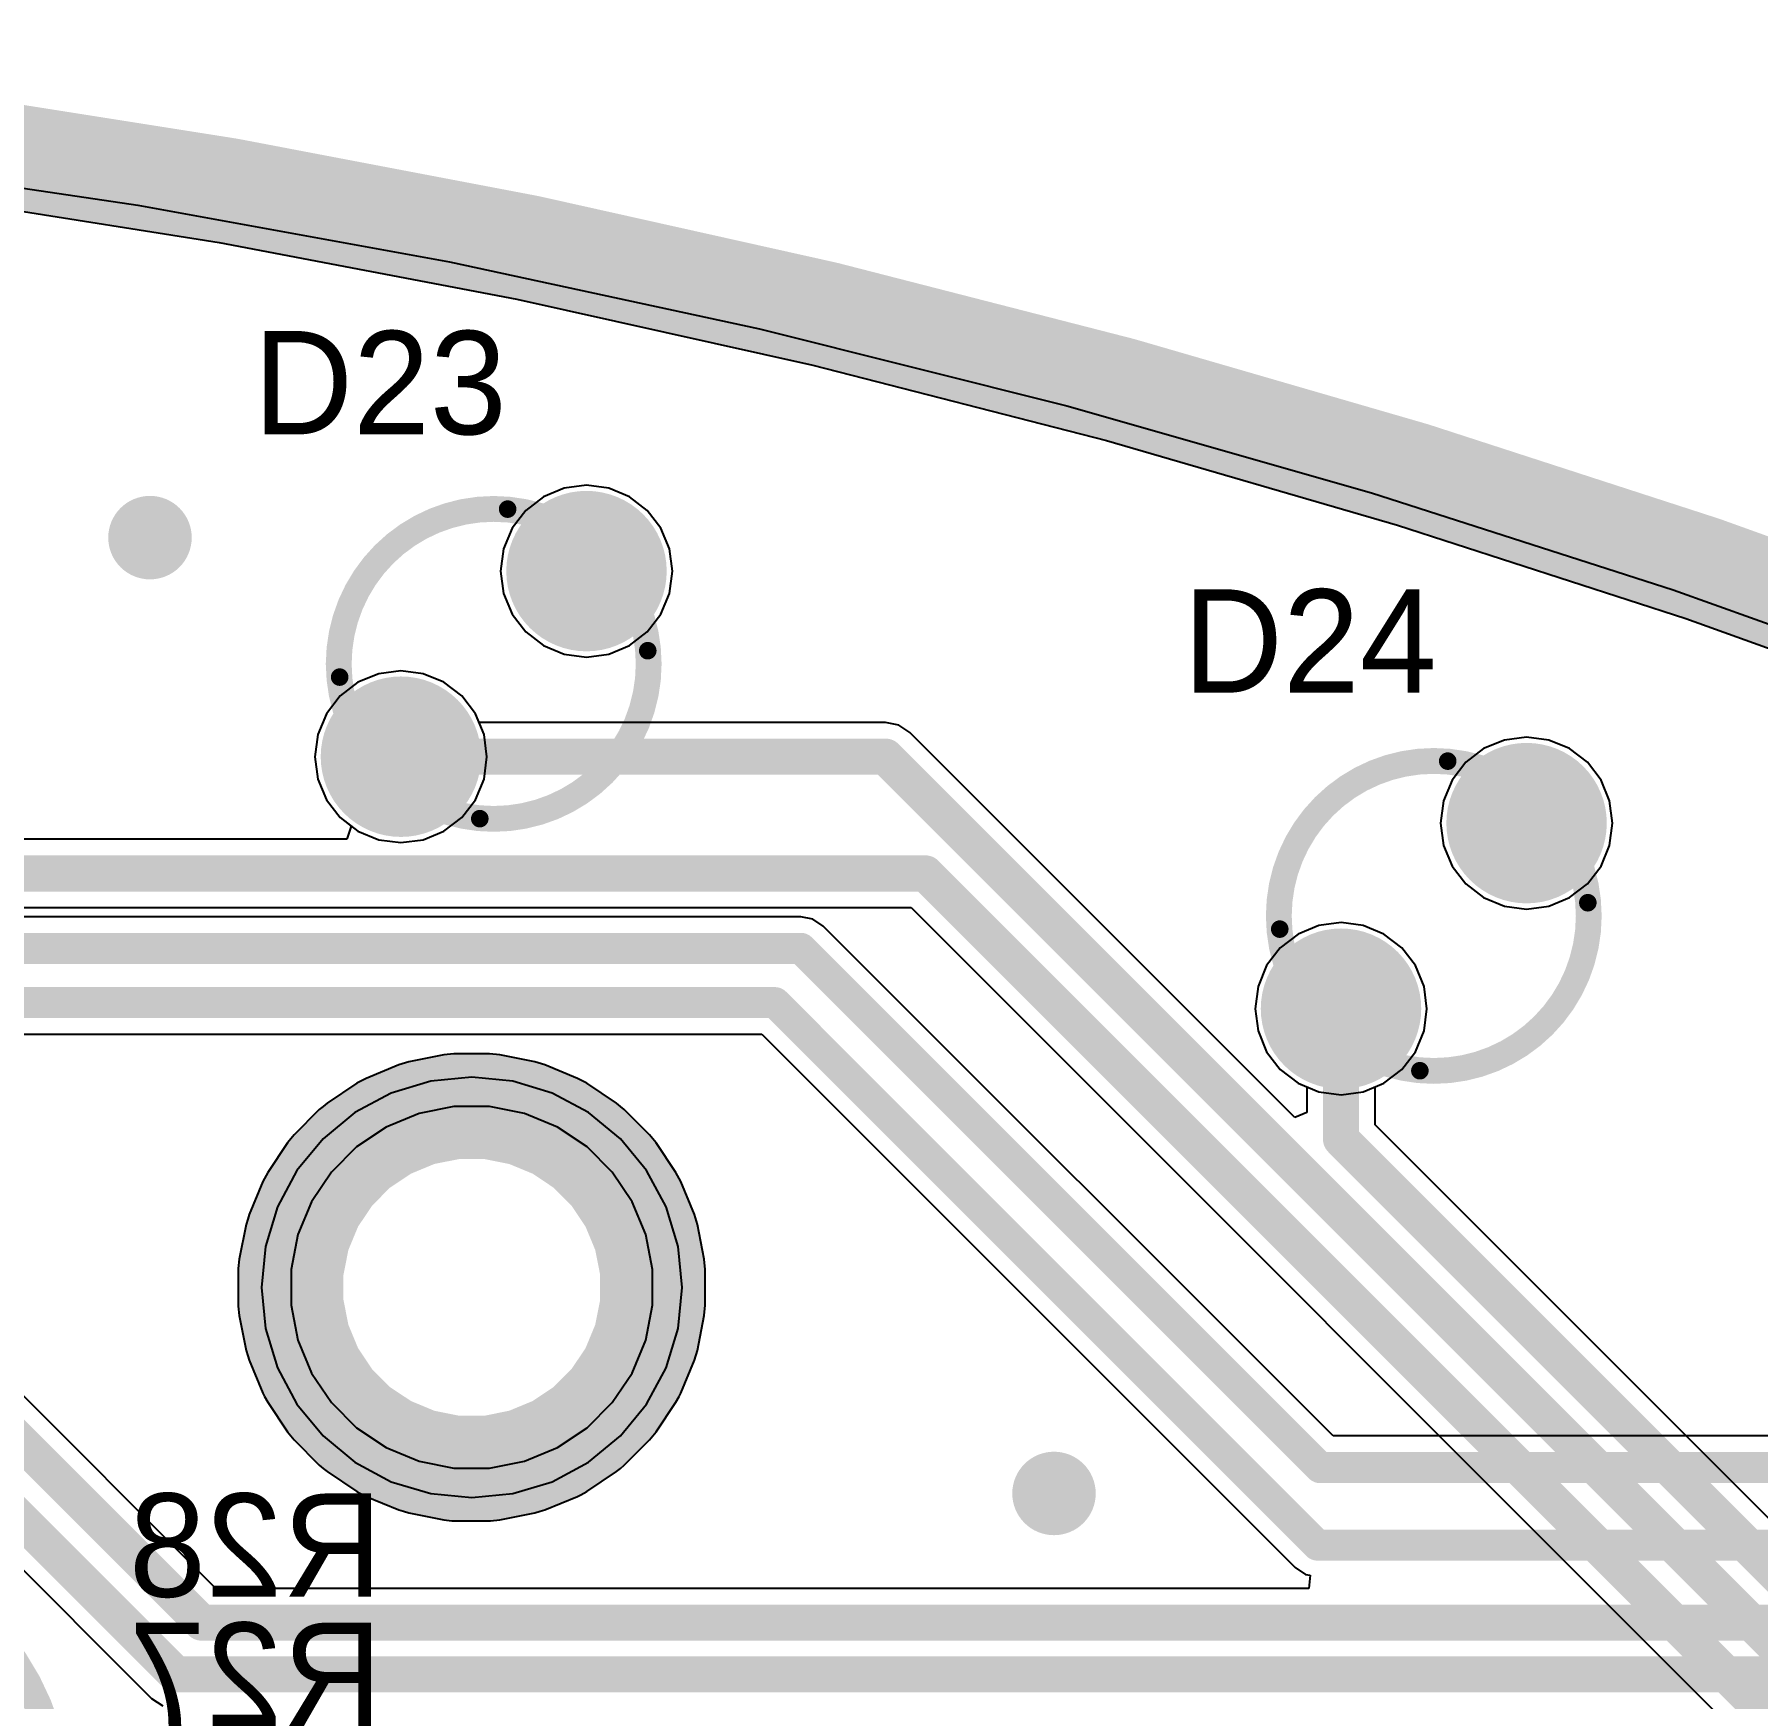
# Model space of a CAD drawing. Header units: millimetres. Extents: x 118 to 288, y 159 to 220.
# Drawn here: x 217.38 to 234.06, y 203.29 to 219.39 of the extents above; entities that cross this region are included whole.
import ezdxf

# ---------------------------------------------------------------- set-up
doc = ezdxf.new("R2010")
doc.units = ezdxf.units.MM
for name, color, linetype in [('BottomLayer', 5, 'Continuous'), ('BottomOverlay', 54, 'Continuous'), ('BottomSolder', 6, 'Continuous'), ('InternalPlane1', 76, 'Continuous'), ('InternalPlane2', 16, 'Continuous'), ('KeepOutLayer', 6, 'Continuous'), ('Mechanical1', 6, 'Continuous'), ('Mechanical13', 56, 'Continuous'), ('MultiLayer', 9, 'Continuous'), ('PadHoleLayer', 156, 'Continuous'), ('TopLayer', 1, 'Continuous'), ('TopOverlay', 2, 'Continuous'), ('TopSolder', 216, 'Continuous'), ('ViaHoleLayer', 16, 'Continuous')]:
    doc.layers.add(name, color=color, linetype=linetype)

# ---------------------------------------------------------------- blocks, each defined once
blk = doc.blocks.new('LED3MM_GREEN_57')
at = {"layer": 'BottomLayer', "const_width": 0.675}
for points in [[(-1.607, 0, 1), (-0.932, 0, 1)], [(0.932, 0, 1), (1.607, 0, 1)]]:
    blk.add_lwpolyline(points, format="xyb", close=True, dxfattribs=at)
at = {"layer": 'BottomSolder', "const_width": 0.777}
for points in [[(-1.658, 0, 1), (-0.882, 0, 1)], [(0.882, 0, 1), (1.658, 0, 1)]]:
    blk.add_lwpolyline(points, format="xyb", close=True, dxfattribs=at)
at = {"layer": 'InternalPlane1', "const_width": 0.754}
for points in [[(-1.647, 0, 1), (-0.893, 0, 1)], [(0.893, 0, 1), (1.647, 0, 1)]]:
    blk.add_lwpolyline(points, format="xyb", close=True, dxfattribs=at)
at = {"layer": 'InternalPlane2', "const_width": 0.754}
blk.add_lwpolyline([(0.893, 0, 1), (1.647, 0, 1)], format="xyb", close=True, dxfattribs=at)
at = {"layer": 'MultiLayer', "const_width": 0.675}
for points in [[(-1.607, 0, 1), (-0.932, 0, 1)], [(0.932, 0, 1), (1.607, 0, 1)]]:
    blk.add_lwpolyline(points, format="xyb", close=True, dxfattribs=at)
at = {"layer": 'PadHoleLayer', "const_width": 0.5}
for points in [[(-1.52, 0, 1), (-1.02, 0, 1)], [(1.02, 0, 1), (1.52, 0, 1)]]:
    blk.add_lwpolyline(points, format="xyb", close=True, dxfattribs=at)
at = {"layer": 'TopLayer', "const_width": 0.675}
for points in [[(-1.607, 0, 1), (-0.932, 0, 1)], [(0.932, 0, 1), (1.607, 0, 1)]]:
    blk.add_lwpolyline(points, format="xyb", close=True, dxfattribs=at)
at = {"layer": 'TopOverlay', "const_width": 0.17}
for points in [[(-1.144, 0.964, -0.466308), (1.154, 0.964)], [(1.144, -0.964, -0.466308), (-1.154, -0.964)]]:
    blk.add_lwpolyline(points, format="xyb", dxfattribs=at)
at = {"layer": 'TopOverlay', "const_width": 0.085}
for points in [[(-1.187, 0.964, 1), (-1.102, 0.964, 1)], [(1.112, 0.964, 1), (1.197, 0.964, 1)], [(-1.197, -0.964, 1), (-1.112, -0.964, 1)], [(1.102, -0.964, 1), (1.187, -0.964, 1)]]:
    blk.add_lwpolyline(points, format="xyb", close=True, dxfattribs=at)
at = {"layer": 'TopSolder', "const_width": 0.777}
for points in [[(-1.658, 0, 1), (-0.882, 0, 1)], [(0.882, 0, 1), (1.658, 0, 1)]]:
    blk.add_lwpolyline(points, format="xyb", close=True, dxfattribs=at)
blk = doc.blocks.new('LED3MM_GREEN_58')
at = {"layer": 'BottomLayer', "const_width": 0.675}
for points in [[(-1.607, 0, 1), (-0.932, 0, 1)], [(0.932, 0, 1), (1.607, 0, 1)]]:
    blk.add_lwpolyline(points, format="xyb", close=True, dxfattribs=at)
at = {"layer": 'BottomSolder', "const_width": 0.777}
for points in [[(-1.658, 0, 1), (-0.882, 0, 1)], [(0.882, 0, 1), (1.658, 0, 1)]]:
    blk.add_lwpolyline(points, format="xyb", close=True, dxfattribs=at)
at = {"layer": 'InternalPlane1', "const_width": 0.754}
for points in [[(-1.647, 0, 1), (-0.893, 0, 1)], [(0.893, 0, 1), (1.647, 0, 1)]]:
    blk.add_lwpolyline(points, format="xyb", close=True, dxfattribs=at)
at = {"layer": 'InternalPlane2', "const_width": 0.754}
blk.add_lwpolyline([(0.893, 0, 1), (1.647, 0, 1)], format="xyb", close=True, dxfattribs=at)
at = {"layer": 'MultiLayer', "const_width": 0.675}
for points in [[(-1.607, 0, 1), (-0.932, 0, 1)], [(0.932, 0, 1), (1.607, 0, 1)]]:
    blk.add_lwpolyline(points, format="xyb", close=True, dxfattribs=at)
at = {"layer": 'PadHoleLayer', "const_width": 0.5}
for points in [[(-1.52, 0, 1), (-1.02, 0, 1)], [(1.02, 0, 1), (1.52, 0, 1)]]:
    blk.add_lwpolyline(points, format="xyb", close=True, dxfattribs=at)
at = {"layer": 'TopLayer', "const_width": 0.675}
for points in [[(-1.607, 0, 1), (-0.932, 0, 1)], [(0.932, 0, 1), (1.607, 0, 1)]]:
    blk.add_lwpolyline(points, format="xyb", close=True, dxfattribs=at)
at = {"layer": 'TopOverlay', "const_width": 0.17}
for points in [[(-1.144, 0.964, -0.466308), (1.154, 0.964)], [(1.144, -0.964, -0.466308), (-1.154, -0.964)]]:
    blk.add_lwpolyline(points, format="xyb", dxfattribs=at)
at = {"layer": 'TopOverlay', "const_width": 0.085}
for points in [[(-1.187, 0.964, 1), (-1.102, 0.964, 1)], [(1.112, 0.964, 1), (1.197, 0.964, 1)], [(-1.197, -0.964, 1), (-1.112, -0.964, 1)], [(1.102, -0.964, 1), (1.187, -0.964, 1)]]:
    blk.add_lwpolyline(points, format="xyb", close=True, dxfattribs=at)
at = {"layer": 'TopSolder', "const_width": 0.777}
for points in [[(-1.658, 0, 1), (-0.882, 0, 1)], [(0.882, 0, 1), (1.658, 0, 1)]]:
    blk.add_lwpolyline(points, format="xyb", close=True, dxfattribs=at)
blk = doc.blocks.new('LED5MM_RED_106')
at = {"layer": 'BottomLayer', "const_width": 0.675}
for points in [[(-1.607, 0, 1), (-0.933, 0, 1)], [(0.933, 0, 1), (1.607, 0, 1)]]:
    blk.add_lwpolyline(points, format="xyb", close=True, dxfattribs=at)
at = {"layer": 'BottomSolder', "const_width": 0.777}
for points in [[(-1.658, 0, 1), (-0.882, 0, 1)], [(0.882, 0, 1), (1.658, 0, 1)]]:
    blk.add_lwpolyline(points, format="xyb", close=True, dxfattribs=at)
at = {"layer": 'InternalPlane1', "const_width": 0.754}
for points in [[(-1.647, 0, 1), (-0.893, 0, 1)], [(0.893, 0, 1), (1.647, 0, 1)]]:
    blk.add_lwpolyline(points, format="xyb", close=True, dxfattribs=at)
at = {"layer": 'InternalPlane2', "const_width": 0.754}
blk.add_lwpolyline([(0.893, 0, 1), (1.647, 0, 1)], format="xyb", close=True, dxfattribs=at)
at = {"layer": 'MultiLayer', "const_width": 0.675}
for points in [[(-1.607, 0, 1), (-0.933, 0, 1)], [(0.933, 0, 1), (1.607, 0, 1)]]:
    blk.add_lwpolyline(points, format="xyb", close=True, dxfattribs=at)
at = {"layer": 'PadHoleLayer', "const_width": 0.5}
for points in [[(-1.52, 0, 1), (-1.02, 0, 1)], [(1.02, 0, 1), (1.52, 0, 1)]]:
    blk.add_lwpolyline(points, format="xyb", close=True, dxfattribs=at)
at = {"layer": 'TopLayer', "const_width": 0.675}
for points in [[(-1.607, 0, 1), (-0.933, 0, 1)], [(0.933, 0, 1), (1.607, 0, 1)]]:
    blk.add_lwpolyline(points, format="xyb", close=True, dxfattribs=at)
at = {"layer": 'TopOverlay', "const_width": 0.17}
blk.add_lwpolyline([(2.127, -1.225, -3.732051), (2.127, 1.225)], format="xyb", dxfattribs=at)
blk.add_lwpolyline([(2.125, 1.225), (2.125, -1.225)], dxfattribs=at)
at = {"layer": 'TopOverlay', "const_width": 0.085}
for points in [[(2.083, 1.225, 1), (2.167, 1.225, 1)], [(2.084, 1.225, 1), (2.169, 1.225, 1)], [(2.083, -1.225, 1), (2.167, -1.225, 1)], [(2.084, -1.225, 1), (2.169, -1.225, 1)]]:
    blk.add_lwpolyline(points, format="xyb", close=True, dxfattribs=at)
at = {"layer": 'TopSolder', "const_width": 0.777}
for points in [[(-1.658, 0, 1), (-0.882, 0, 1)], [(0.882, 0, 1), (1.658, 0, 1)]]:
    blk.add_lwpolyline(points, format="xyb", close=True, dxfattribs=at)

msp = doc.modelspace()

# ---------------------------------------------------------------- linework, layer by layer
at = {"layer": 'BottomLayer'}
for p, q in [((215.348, 218.192), (218.382, 217.742)), ((218.382, 217.742), (221.4, 217.193)), ((221.4, 217.193), (224.398, 216.546)), ((224.398, 216.546), (227.373, 215.801)), ((227.373, 215.801), (230.322, 214.958)), ((222.51, 215.004), (222.309, 214.921)), ((222.725, 215.033), (222.51, 215.004)), ((222.94, 215.004), (222.725, 215.033)), ((223.141, 214.921), (222.94, 215.004)), ((222.309, 214.921), (222.137, 214.789)), ((223.313, 214.789), (223.141, 214.921)), ((230.322, 214.958), (233.242, 214.02)), ((222.137, 214.789), (222.004, 214.617)), ((223.446, 214.617), (223.313, 214.789)), ((222.004, 214.617), (221.921, 214.416)), ((223.529, 214.416), (223.446, 214.617)), ((221.921, 214.416), (221.893, 214.201)), ((223.557, 214.201), (223.529, 214.416)), ((221.893, 214.201), (221.921, 213.985)), ((223.529, 213.985), (223.557, 214.201)), ((221.921, 213.985), (222.004, 213.785)), ((223.446, 213.785), (223.529, 213.985)), ((233.242, 214.02), (236.129, 212.987)), ((222.004, 213.785), (222.137, 213.612)), ((223.313, 213.612), (223.446, 213.785)), ((222.137, 213.612), (222.309, 213.48)), ((222.309, 213.48), (222.51, 213.397)), ((222.94, 213.397), (223.141, 213.48)), ((223.141, 213.48), (223.313, 213.612)), ((222.51, 213.397), (222.725, 213.369)), ((222.725, 213.369), (222.94, 213.397)), ((220.714, 213.208), (220.513, 213.125)), ((220.929, 213.237), (220.714, 213.208)), ((221.144, 213.208), (220.929, 213.237)), ((221.345, 213.125), (221.144, 213.208)), ((220.34, 212.993), (220.208, 212.821)), ((220.513, 213.125), (220.34, 212.993)), ((221.517, 212.993), (221.345, 213.125)), ((221.65, 212.821), (221.517, 212.993)), ((220.208, 212.821), (220.125, 212.62)), ((221.733, 212.62), (221.65, 212.821)), ((220.125, 212.62), (220.097, 212.405)), ((221.761, 212.405), (221.733, 212.62)), ((231.408, 212.483), (231.236, 212.351)), ((231.609, 212.566), (231.408, 212.483)), ((231.824, 212.595), (231.609, 212.566)), ((232.04, 212.566), (231.824, 212.595)), ((232.24, 212.483), (232.04, 212.566)), ((232.413, 212.351), (232.24, 212.483)), ((220.097, 212.405), (220.125, 212.189)), ((221.733, 212.189), (221.761, 212.405)), ((231.236, 212.351), (231.104, 212.179)), ((232.545, 212.179), (232.413, 212.351)), ((220.125, 212.189), (220.208, 211.989)), ((221.65, 211.989), (221.733, 212.189)), ((231.104, 212.179), (231.021, 211.978)), ((232.628, 211.978), (232.545, 212.179)), ((220.208, 211.989), (220.34, 211.816)), ((221.517, 211.816), (221.65, 211.989)), ((231.021, 211.978), (230.992, 211.763)), ((232.657, 211.763), (232.628, 211.978)), ((220.34, 211.816), (220.513, 211.684)), ((221.345, 211.684), (221.517, 211.816)), ((220.513, 211.684), (220.714, 211.601)), ((221.144, 211.601), (221.345, 211.684)), ((230.992, 211.763), (231.021, 211.547)), ((232.628, 211.547), (232.657, 211.763)), ((220.714, 211.601), (220.929, 211.573)), ((220.929, 211.573), (221.144, 211.601)), ((231.021, 211.547), (231.104, 211.346)), ((232.545, 211.346), (232.628, 211.547)), ((231.104, 211.346), (231.236, 211.174)), ((232.413, 211.174), (232.545, 211.346)), ((231.236, 211.174), (231.408, 211.042)), ((232.24, 211.042), (232.413, 211.174)), ((231.408, 211.042), (231.609, 210.959)), ((232.04, 210.959), (232.24, 211.042)), ((224.8, 210.856), (217.027, 210.856)), ((224.917, 210.833), (224.8, 210.856)), ((224.8, 210.856), (224.8, 210.856)), ((225.016, 210.766), (224.917, 210.833)), ((231.609, 210.959), (231.824, 210.93)), ((231.824, 210.93), (232.04, 210.959)), ((229.952, 205.831), (225.016, 210.766)), ((229.612, 210.687), (229.44, 210.555)), ((229.813, 210.77), (229.612, 210.687)), ((230.028, 210.799), (229.813, 210.77)), ((230.244, 210.77), (230.028, 210.799)), ((230.444, 210.687), (230.244, 210.77)), ((230.617, 210.555), (230.444, 210.687)), ((229.44, 210.555), (229.308, 210.383)), ((230.749, 210.383), (230.617, 210.555)), ((229.308, 210.383), (229.225, 210.182)), ((230.832, 210.182), (230.749, 210.383)), ((229.225, 210.182), (229.196, 209.966)), ((230.86, 209.966), (230.832, 210.182)), ((229.196, 209.966), (229.225, 209.751)), ((230.832, 209.751), (230.86, 209.966)), ((216.675, 209.719), (224.423, 209.719)), ((224.423, 209.719), (229.584, 204.559)), ((229.225, 209.751), (229.308, 209.55)), ((230.749, 209.55), (230.832, 209.751)), ((229.308, 209.55), (229.44, 209.378)), ((230.617, 209.378), (230.749, 209.55)), ((229.44, 209.378), (229.612, 209.246)), ((230.444, 209.246), (230.617, 209.378)), ((220.836, 209.149), (220.484, 208.961)), ((221.218, 209.265), (220.836, 209.149)), ((221.615, 209.304), (221.218, 209.265)), ((222.012, 209.265), (221.615, 209.304)), ((222.394, 209.149), (222.012, 209.265)), ((222.745, 208.961), (222.394, 209.149)), ((229.612, 209.246), (229.813, 209.163)), ((229.813, 209.163), (230.028, 209.134)), ((230.028, 209.134), (230.244, 209.163)), ((230.244, 209.163), (230.444, 209.246)), ((220.484, 208.961), (220.176, 208.708)), ((223.054, 208.708), (222.745, 208.961)), ((220.176, 208.708), (219.923, 208.4)), ((223.307, 208.4), (223.054, 208.708)), ((219.923, 208.4), (219.735, 208.048)), ((223.495, 208.048), (223.307, 208.4)), ((219.735, 208.048), (219.619, 207.666)), ((223.611, 207.666), (223.495, 208.048)), ((219.619, 207.666), (219.58, 207.269)), ((223.65, 207.269), (223.611, 207.666)), ((219.137, 204.356), (216.234, 207.259)), ((219.58, 207.269), (219.619, 206.872)), ((223.611, 206.872), (223.65, 207.269)), ((219.619, 206.872), (219.735, 206.491)), ((223.495, 206.491), (223.611, 206.872)), ((219.735, 206.491), (219.923, 206.139)), ((223.307, 206.139), (223.495, 206.491)), ((219.923, 206.139), (220.176, 205.831)), ((223.054, 205.831), (223.307, 206.139)), ((215.863, 205.944), (218.516, 203.291)), ((220.176, 205.831), (220.484, 205.578)), ((222.745, 205.578), (223.054, 205.831)), ((237.103, 205.831), (229.952, 205.831)), ((220.484, 205.578), (220.836, 205.389)), ((222.394, 205.389), (222.745, 205.578)), ((220.836, 205.389), (221.218, 205.274)), ((222.012, 205.274), (222.394, 205.389)), ((221.218, 205.274), (221.615, 205.235)), ((221.615, 205.235), (222.012, 205.274)), ((229.584, 204.559), (229.584, 204.559)), ((229.584, 204.559), (229.683, 204.492)), ((229.683, 204.492), (229.728, 204.483)), ((229.728, 204.483), (229.716, 204.356)), ((229.716, 204.356), (219.137, 204.356)), ((218.516, 203.291), (218.623, 203.219))]:
    msp.add_line(p, q, dxfattribs=at)
for points, const_width in [([(218.325, 214.525, 1), (218.675, 214.525, 1)], 0.35), ([(224.725, 210.55, 1), (224.875, 210.55, 1)], 0.15), ([(224.725, 210.55, 1), (224.875, 210.55, 1)], 0.15), ([(224.475, 210.025, 1), (224.625, 210.025, 1)], 0.15), ([(224.475, 210.025, 1), (224.625, 210.025, 1)], 0.15), ([(229.75, 205.525, 1), (229.9, 205.525, 1)], 0.15), ([(229.75, 205.525, 1), (229.9, 205.525, 1)], 0.15), ([(227.075, 205.275, 1), (227.425, 205.275, 1)], 0.35), ([(229.725, 204.775, 1), (229.875, 204.775, 1)], 0.15), ([(229.725, 204.775, 1), (229.875, 204.775, 1)], 0.15), ([(218.913, 204.025, 1), (219.088, 204.025, 1)], 0.175), ([(218.913, 204.025, 1), (219.088, 204.025, 1)], 0.175), ([(218.663, 203.525, 1), (218.838, 203.525, 1)], 0.175), ([(218.663, 203.525, 1), (218.838, 203.525, 1)], 0.175)]:
    msp.add_lwpolyline(points, format="xyb", close=True, dxfattribs=dict(at, const_width=const_width))
for points, const_width in [([(216.9, 210.55), (224.8, 210.55)], 0.3), ([(224.8, 210.55), (229.825, 205.525)], 0.3), ([(216.675, 210.025), (224.55, 210.025)], 0.3), ([(224.55, 210.025), (229.8, 204.775)], 0.3), ([(216, 207.025), (219, 204.025)], 0.35), ([(216, 206.275), (218.75, 203.525)], 0.35), ([(229.825, 205.525), (237.5, 205.525)], 0.3), ([(229.8, 204.775), (239, 204.775)], 0.3), ([(219, 204.025), (240.75, 204.025)], 0.35), ([(218.75, 203.525), (240.25, 203.525)], 0.35)]:
    msp.add_lwpolyline(points, dxfattribs=dict(at, const_width=const_width))
at = {"layer": 'InternalPlane1'}
for p, q in [((216.273, 217.84), (219.171, 217.382)), ((219.171, 217.382), (222.052, 216.833)), ((222.052, 216.833), (224.915, 216.193)), ((224.915, 216.193), (227.757, 215.465)), ((227.757, 215.465), (230.575, 214.647)), ((230.575, 214.647), (233.365, 213.742)), ((233.365, 213.742), (236.126, 212.749)), ((221.343, 209.52), (221.005, 209.453)), ((221.442, 209.53), (221.343, 209.52)), ((221.787, 209.53), (221.442, 209.53)), ((221.887, 209.52), (221.787, 209.53)), ((222.225, 209.453), (221.887, 209.52)), ((220.909, 209.424), (220.591, 209.292)), ((221.005, 209.453), (220.909, 209.424)), ((222.321, 209.424), (222.225, 209.453)), ((222.639, 209.292), (222.321, 209.424)), ((220.502, 209.245), (220.216, 209.053)), ((220.56, 209.275), (220.502, 209.245)), ((220.591, 209.292), (220.56, 209.275)), ((222.67, 209.275), (222.639, 209.292)), ((222.727, 209.245), (222.67, 209.275)), ((223.014, 209.053), (222.727, 209.245)), ((220.138, 208.99), (219.895, 208.746)), ((220.177, 209.021), (220.138, 208.99)), ((220.216, 209.053), (220.177, 209.021)), ((223.053, 209.021), (223.014, 209.053)), ((223.091, 208.99), (223.053, 209.021)), ((223.335, 208.746), (223.091, 208.99)), ((219.831, 208.669), (219.64, 208.382)), ((219.863, 208.707), (219.831, 208.669)), ((219.895, 208.746), (219.863, 208.707)), ((223.367, 208.707), (223.335, 208.746)), ((223.399, 208.669), (223.367, 208.707)), ((223.59, 208.382), (223.399, 208.669)), ((219.609, 208.324), (219.592, 208.294)), ((219.64, 208.382), (219.609, 208.324)), ((223.621, 208.324), (223.59, 208.382)), ((223.637, 208.294), (223.621, 208.324)), ((219.592, 208.294), (219.46, 207.975)), ((223.769, 207.975), (223.637, 208.294)), ((219.46, 207.975), (219.447, 207.931)), ((223.798, 207.879), (223.769, 207.975)), ((219.431, 207.879), (219.364, 207.541)), ((219.447, 207.931), (219.431, 207.879)), ((223.865, 207.541), (223.798, 207.879)), ((219.364, 207.541), (219.355, 207.452)), ((223.875, 207.442), (223.865, 207.541)), ((219.355, 207.452), (219.354, 207.442)), ((219.354, 207.442), (219.354, 207.269)), ((223.875, 207.269), (223.875, 207.442)), ((219.354, 207.269), (219.354, 207.097)), ((223.875, 207.097), (223.875, 207.269)), ((219.354, 207.097), (219.355, 207.087)), ((219.355, 207.087), (219.364, 206.997)), ((219.364, 206.997), (219.431, 206.659)), ((223.798, 206.659), (223.865, 206.997)), ((223.865, 206.997), (223.875, 207.097)), ((219.431, 206.659), (219.447, 206.608)), ((223.769, 206.564), (223.798, 206.659)), ((219.447, 206.608), (219.46, 206.564)), ((219.46, 206.564), (219.592, 206.245)), ((223.637, 206.245), (223.769, 206.564)), ((219.592, 206.245), (219.609, 206.214)), ((219.609, 206.214), (219.64, 206.157)), ((219.64, 206.157), (219.831, 205.87)), ((223.399, 205.87), (223.59, 206.157)), ((223.59, 206.157), (223.621, 206.214)), ((223.621, 206.214), (223.637, 206.245)), ((219.831, 205.87), (219.863, 205.832)), ((219.863, 205.832), (219.895, 205.793)), ((223.335, 205.793), (223.367, 205.832)), ((223.367, 205.832), (223.399, 205.87)), ((219.895, 205.793), (220.138, 205.549)), ((223.091, 205.549), (223.335, 205.793)), ((220.138, 205.549), (220.177, 205.517)), ((220.177, 205.517), (220.216, 205.486)), ((220.216, 205.486), (220.502, 205.294)), ((222.727, 205.294), (223.014, 205.486)), ((223.014, 205.486), (223.053, 205.517)), ((223.053, 205.517), (223.091, 205.549)), ((220.502, 205.294), (220.56, 205.263)), ((220.56, 205.263), (220.591, 205.247)), ((220.591, 205.247), (220.909, 205.115)), ((222.321, 205.115), (222.639, 205.247)), ((222.639, 205.247), (222.67, 205.263)), ((222.67, 205.263), (222.727, 205.294)), ((220.909, 205.115), (220.954, 205.102)), ((220.954, 205.102), (221.005, 205.086)), ((221.005, 205.086), (221.343, 205.019)), ((221.343, 205.019), (221.423, 205.011)), ((221.423, 205.011), (221.442, 205.009)), ((221.442, 205.009), (221.787, 205.009)), ((221.787, 205.009), (221.797, 205.01)), ((221.797, 205.01), (221.887, 205.019)), ((221.887, 205.019), (222.225, 205.086)), ((222.225, 205.086), (222.276, 205.102)), ((222.276, 205.102), (222.321, 205.115))]:
    msp.add_line(p, q, dxfattribs=at)
at = {"layer": 'InternalPlane1', "const_width": 1.016}
for points in [[(216.345, 218.345), (219.258, 217.885)], [(219.258, 217.885), (222.156, 217.333)], [(222.156, 217.333), (225.035, 216.69)], [(225.035, 216.69), (227.892, 215.957)], [(227.892, 215.957), (230.725, 215.135)], [(230.725, 215.135), (233.53, 214.225)], [(233.53, 214.225), (236.306, 213.227)], [(221.104, 208.952), (221.442, 209.019)], [(221.442, 209.019), (221.787, 209.019)], [(221.787, 209.019), (222.125, 208.952)], [(220.499, 208.629), (220.786, 208.82)], [(220.786, 208.82), (221.104, 208.952)], [(222.125, 208.952), (222.444, 208.82)], [(222.444, 208.82), (222.73, 208.629)], [(220.256, 208.385), (220.499, 208.629)], [(222.73, 208.629), (222.974, 208.385)], [(220.064, 208.098), (220.256, 208.385)], [(222.974, 208.385), (223.166, 208.098)], [(219.932, 207.78), (220.064, 208.098)], [(223.166, 208.098), (223.298, 207.78)], [(219.865, 207.442), (219.932, 207.78)], [(223.298, 207.78), (223.365, 207.442)], [(219.865, 207.269), (219.865, 207.442)], [(223.365, 207.269), (223.365, 207.442)], [(219.865, 207.097), (219.865, 207.269)], [(223.365, 207.097), (223.365, 207.269)], [(219.865, 207.097), (219.932, 206.759)], [(223.298, 206.759), (223.365, 207.097)], [(219.932, 206.759), (220.064, 206.44)], [(223.166, 206.44), (223.298, 206.759)], [(220.064, 206.44), (220.256, 206.154)], [(222.974, 206.154), (223.166, 206.44)], [(220.256, 206.154), (220.499, 205.91)], [(222.73, 205.91), (222.974, 206.154)], [(220.499, 205.91), (220.786, 205.719)], [(222.444, 205.719), (222.73, 205.91)], [(220.786, 205.719), (221.104, 205.587)], [(222.125, 205.587), (222.444, 205.719)], [(221.104, 205.587), (221.442, 205.519)], [(221.442, 205.519), (221.787, 205.519)], [(221.787, 205.519), (222.125, 205.587)]]:
    msp.add_lwpolyline(points, dxfattribs=at)
at = {"layer": 'InternalPlane1', "const_width": 0.508}
for points in [[(219.004, 217.885, 1), (219.512, 217.885, 1)], [(219.004, 217.885, 1), (219.512, 217.885, 1)], [(221.902, 217.333, 1), (222.41, 217.333, 1)], [(221.902, 217.333, 1), (222.41, 217.333, 1)], [(224.781, 216.69, 1), (225.289, 216.69, 1)], [(224.781, 216.69, 1), (225.289, 216.69, 1)], [(227.638, 215.957, 1), (228.146, 215.957, 1)], [(227.638, 215.957, 1), (228.146, 215.957, 1)], [(230.471, 215.135, 1), (230.979, 215.135, 1)], [(230.471, 215.135, 1), (230.979, 215.135, 1)], [(233.276, 214.225, 1), (233.784, 214.225, 1)], [(233.276, 214.225, 1), (233.784, 214.225, 1)], [(221.188, 209.019, 1), (221.696, 209.019, 1)], [(221.188, 209.019, 1), (221.696, 209.019, 1)], [(221.533, 209.019, 1), (222.041, 209.019, 1)], [(221.533, 209.019, 1), (222.041, 209.019, 1)], [(220.532, 208.82, 1), (221.04, 208.82, 1)], [(220.532, 208.82, 1), (221.04, 208.82, 1)], [(220.85, 208.952, 1), (221.358, 208.952, 1)], [(220.85, 208.952, 1), (221.358, 208.952, 1)], [(221.871, 208.952, 1), (222.379, 208.952, 1)], [(221.871, 208.952, 1), (222.379, 208.952, 1)], [(222.19, 208.82, 1), (222.698, 208.82, 1)], [(222.19, 208.82, 1), (222.698, 208.82, 1)], [(220.245, 208.629, 1), (220.753, 208.629, 1)], [(220.245, 208.629, 1), (220.753, 208.629, 1)], [(222.476, 208.629, 1), (222.984, 208.629, 1)], [(222.476, 208.629, 1), (222.984, 208.629, 1)], [(220.002, 208.385, 1), (220.51, 208.385, 1)], [(220.002, 208.385, 1), (220.51, 208.385, 1)], [(222.72, 208.385, 1), (223.228, 208.385, 1)], [(222.72, 208.385, 1), (223.228, 208.385, 1)], [(219.81, 208.098, 1), (220.318, 208.098, 1)], [(219.81, 208.098, 1), (220.318, 208.098, 1)], [(222.912, 208.098, 1), (223.42, 208.098, 1)], [(222.912, 208.098, 1), (223.42, 208.098, 1)], [(219.678, 207.78, 1), (220.186, 207.78, 1)], [(219.678, 207.78, 1), (220.186, 207.78, 1)], [(223.044, 207.78, 1), (223.552, 207.78, 1)], [(223.044, 207.78, 1), (223.552, 207.78, 1)], [(219.611, 207.442, 1), (220.119, 207.442, 1)], [(219.611, 207.442, 1), (220.119, 207.442, 1)], [(223.111, 207.442, 1), (223.619, 207.442, 1)], [(223.111, 207.442, 1), (223.619, 207.442, 1)], [(219.611, 207.269, 1), (220.119, 207.269, 1)], [(219.611, 207.269, 1), (220.119, 207.269, 1)], [(223.111, 207.269, 1), (223.619, 207.269, 1)], [(223.111, 207.269, 1), (223.619, 207.269, 1)], [(219.611, 207.097, 1), (220.119, 207.097, 1)], [(219.611, 207.097, 1), (220.119, 207.097, 1)], [(223.111, 207.097, 1), (223.619, 207.097, 1)], [(223.111, 207.097, 1), (223.619, 207.097, 1)], [(219.678, 206.759, 1), (220.186, 206.759, 1)], [(219.678, 206.759, 1), (220.186, 206.759, 1)], [(223.044, 206.759, 1), (223.552, 206.759, 1)], [(223.044, 206.759, 1), (223.552, 206.759, 1)], [(219.81, 206.44, 1), (220.318, 206.44, 1)], [(219.81, 206.44, 1), (220.318, 206.44, 1)], [(222.912, 206.44, 1), (223.42, 206.44, 1)], [(222.912, 206.44, 1), (223.42, 206.44, 1)], [(220.002, 206.154, 1), (220.51, 206.154, 1)], [(220.002, 206.154, 1), (220.51, 206.154, 1)], [(222.72, 206.154, 1), (223.228, 206.154, 1)], [(222.72, 206.154, 1), (223.228, 206.154, 1)], [(220.245, 205.91, 1), (220.753, 205.91, 1)], [(220.245, 205.91, 1), (220.753, 205.91, 1)], [(222.476, 205.91, 1), (222.984, 205.91, 1)], [(222.476, 205.91, 1), (222.984, 205.91, 1)], [(220.532, 205.719, 1), (221.04, 205.719, 1)], [(220.532, 205.719, 1), (221.04, 205.719, 1)], [(222.19, 205.719, 1), (222.698, 205.719, 1)], [(222.19, 205.719, 1), (222.698, 205.719, 1)], [(220.85, 205.587, 1), (221.358, 205.587, 1)], [(220.85, 205.587, 1), (221.358, 205.587, 1)], [(221.188, 205.519, 1), (221.696, 205.519, 1)], [(221.188, 205.519, 1), (221.696, 205.519, 1)], [(221.533, 205.519, 1), (222.041, 205.519, 1)], [(221.533, 205.519, 1), (222.041, 205.519, 1)], [(221.871, 205.587, 1), (222.379, 205.587, 1)], [(221.871, 205.587, 1), (222.379, 205.587, 1)]]:
    msp.add_lwpolyline(points, format="xyb", close=True, dxfattribs=at)
at = {"layer": 'InternalPlane2'}
for p, q in [((216.273, 217.84), (219.171, 217.382)), ((219.171, 217.382), (222.052, 216.833)), ((222.052, 216.833), (224.915, 216.193)), ((224.915, 216.193), (227.757, 215.465)), ((227.757, 215.465), (230.575, 214.647)), ((230.575, 214.647), (233.365, 213.742)), ((233.365, 213.742), (236.126, 212.749)), ((221.343, 209.52), (221.005, 209.453)), ((221.442, 209.53), (221.343, 209.52)), ((221.787, 209.53), (221.442, 209.53)), ((221.887, 209.52), (221.787, 209.53)), ((222.225, 209.453), (221.887, 209.52)), ((220.909, 209.424), (220.591, 209.292)), ((221.005, 209.453), (220.909, 209.424)), ((222.321, 209.424), (222.225, 209.453)), ((222.639, 209.292), (222.321, 209.424)), ((220.502, 209.245), (220.216, 209.053)), ((220.56, 209.275), (220.502, 209.245)), ((220.591, 209.292), (220.56, 209.275)), ((222.67, 209.275), (222.639, 209.292)), ((222.727, 209.245), (222.67, 209.275)), ((223.014, 209.053), (222.727, 209.245)), ((220.138, 208.99), (219.895, 208.746)), ((220.177, 209.021), (220.138, 208.99)), ((220.216, 209.053), (220.177, 209.021)), ((223.053, 209.021), (223.014, 209.053)), ((223.091, 208.99), (223.053, 209.021)), ((223.335, 208.746), (223.091, 208.99)), ((219.831, 208.669), (219.64, 208.382)), ((219.863, 208.707), (219.831, 208.669)), ((219.895, 208.746), (219.863, 208.707)), ((223.367, 208.707), (223.335, 208.746)), ((223.399, 208.669), (223.367, 208.707)), ((223.59, 208.382), (223.399, 208.669)), ((219.609, 208.324), (219.592, 208.294)), ((219.64, 208.382), (219.609, 208.324)), ((223.621, 208.324), (223.59, 208.382)), ((223.637, 208.294), (223.621, 208.324)), ((219.592, 208.294), (219.46, 207.975)), ((223.769, 207.975), (223.637, 208.294)), ((219.46, 207.975), (219.447, 207.931)), ((223.798, 207.879), (223.769, 207.975)), ((219.431, 207.879), (219.364, 207.541)), ((219.447, 207.931), (219.431, 207.879)), ((223.865, 207.541), (223.798, 207.879)), ((219.364, 207.541), (219.355, 207.452)), ((223.875, 207.442), (223.865, 207.541)), ((219.355, 207.452), (219.354, 207.442)), ((219.354, 207.442), (219.354, 207.269)), ((223.875, 207.269), (223.875, 207.442)), ((219.354, 207.269), (219.354, 207.097)), ((223.875, 207.097), (223.875, 207.269)), ((219.354, 207.097), (219.355, 207.087)), ((219.355, 207.087), (219.364, 206.997)), ((219.364, 206.997), (219.431, 206.659)), ((223.798, 206.659), (223.865, 206.997)), ((223.865, 206.997), (223.875, 207.097)), ((219.431, 206.659), (219.447, 206.608)), ((223.769, 206.564), (223.798, 206.659)), ((219.447, 206.608), (219.46, 206.564)), ((219.46, 206.564), (219.592, 206.245)), ((223.637, 206.245), (223.769, 206.564)), ((219.592, 206.245), (219.609, 206.214)), ((219.609, 206.214), (219.64, 206.157)), ((219.64, 206.157), (219.831, 205.87)), ((223.399, 205.87), (223.59, 206.157)), ((223.59, 206.157), (223.621, 206.214)), ((223.621, 206.214), (223.637, 206.245)), ((219.831, 205.87), (219.863, 205.832)), ((219.863, 205.832), (219.895, 205.793)), ((223.335, 205.793), (223.367, 205.832)), ((223.367, 205.832), (223.399, 205.87)), ((219.895, 205.793), (220.138, 205.549)), ((223.091, 205.549), (223.335, 205.793)), ((220.138, 205.549), (220.177, 205.517)), ((220.177, 205.517), (220.216, 205.486)), ((220.216, 205.486), (220.502, 205.294)), ((222.727, 205.294), (223.014, 205.486)), ((223.014, 205.486), (223.053, 205.517)), ((223.053, 205.517), (223.091, 205.549)), ((220.502, 205.294), (220.56, 205.263)), ((220.56, 205.263), (220.591, 205.247)), ((220.591, 205.247), (220.909, 205.115)), ((222.321, 205.115), (222.639, 205.247)), ((222.639, 205.247), (222.67, 205.263)), ((222.67, 205.263), (222.727, 205.294)), ((220.909, 205.115), (220.954, 205.102)), ((220.954, 205.102), (221.005, 205.086)), ((221.005, 205.086), (221.343, 205.019)), ((221.343, 205.019), (221.423, 205.011)), ((221.423, 205.011), (221.442, 205.009)), ((221.442, 205.009), (221.787, 205.009)), ((221.787, 205.009), (221.797, 205.01)), ((221.797, 205.01), (221.887, 205.019)), ((221.887, 205.019), (222.225, 205.086)), ((222.225, 205.086), (222.276, 205.102)), ((222.276, 205.102), (222.321, 205.115))]:
    msp.add_line(p, q, dxfattribs=at)
at = {"layer": 'InternalPlane2', "const_width": 1.016}
for points in [[(216.345, 218.345), (219.258, 217.885)], [(219.258, 217.885), (222.156, 217.333)], [(222.156, 217.333), (225.035, 216.69)], [(225.035, 216.69), (227.892, 215.957)], [(227.892, 215.957), (230.725, 215.135)], [(230.725, 215.135), (233.53, 214.225)], [(233.53, 214.225), (236.306, 213.227)], [(221.104, 208.952), (221.442, 209.019)], [(221.442, 209.019), (221.787, 209.019)], [(221.787, 209.019), (222.125, 208.952)], [(220.499, 208.629), (220.786, 208.82)], [(220.786, 208.82), (221.104, 208.952)], [(222.125, 208.952), (222.444, 208.82)], [(222.444, 208.82), (222.73, 208.629)], [(220.256, 208.385), (220.499, 208.629)], [(222.73, 208.629), (222.974, 208.385)], [(220.064, 208.098), (220.256, 208.385)], [(222.974, 208.385), (223.166, 208.098)], [(219.932, 207.78), (220.064, 208.098)], [(223.166, 208.098), (223.298, 207.78)], [(219.865, 207.442), (219.932, 207.78)], [(223.298, 207.78), (223.365, 207.442)], [(219.865, 207.269), (219.865, 207.442)], [(223.365, 207.269), (223.365, 207.442)], [(219.865, 207.097), (219.865, 207.269)], [(223.365, 207.097), (223.365, 207.269)], [(219.865, 207.097), (219.932, 206.759)], [(223.298, 206.759), (223.365, 207.097)], [(219.932, 206.759), (220.064, 206.44)], [(223.166, 206.44), (223.298, 206.759)], [(220.064, 206.44), (220.256, 206.154)], [(222.974, 206.154), (223.166, 206.44)], [(220.256, 206.154), (220.499, 205.91)], [(222.73, 205.91), (222.974, 206.154)], [(220.499, 205.91), (220.786, 205.719)], [(222.444, 205.719), (222.73, 205.91)], [(220.786, 205.719), (221.104, 205.587)], [(222.125, 205.587), (222.444, 205.719)], [(221.104, 205.587), (221.442, 205.519)], [(221.442, 205.519), (221.787, 205.519)], [(221.787, 205.519), (222.125, 205.587)]]:
    msp.add_lwpolyline(points, dxfattribs=at)
at = {"layer": 'InternalPlane2'}
for points, const_width in [([(219.004, 217.885, 1), (219.512, 217.885, 1)], 0.508), ([(219.004, 217.885, 1), (219.512, 217.885, 1)], 0.508), ([(221.902, 217.333, 1), (222.41, 217.333, 1)], 0.508), ([(221.902, 217.333, 1), (222.41, 217.333, 1)], 0.508), ([(224.781, 216.69, 1), (225.289, 216.69, 1)], 0.508), ([(224.781, 216.69, 1), (225.289, 216.69, 1)], 0.508), ([(227.638, 215.957, 1), (228.146, 215.957, 1)], 0.508), ([(227.638, 215.957, 1), (228.146, 215.957, 1)], 0.508), ([(230.471, 215.135, 1), (230.979, 215.135, 1)], 0.508), ([(230.471, 215.135, 1), (230.979, 215.135, 1)], 0.508), ([(218.298, 214.525, 1), (218.702, 214.525, 1)], 0.404), ([(233.276, 214.225, 1), (233.784, 214.225, 1)], 0.508), ([(233.276, 214.225, 1), (233.784, 214.225, 1)], 0.508), ([(221.188, 209.019, 1), (221.696, 209.019, 1)], 0.508), ([(221.188, 209.019, 1), (221.696, 209.019, 1)], 0.508), ([(221.533, 209.019, 1), (222.041, 209.019, 1)], 0.508), ([(221.533, 209.019, 1), (222.041, 209.019, 1)], 0.508), ([(220.532, 208.82, 1), (221.04, 208.82, 1)], 0.508), ([(220.532, 208.82, 1), (221.04, 208.82, 1)], 0.508), ([(220.85, 208.952, 1), (221.358, 208.952, 1)], 0.508), ([(220.85, 208.952, 1), (221.358, 208.952, 1)], 0.508), ([(221.871, 208.952, 1), (222.379, 208.952, 1)], 0.508), ([(221.871, 208.952, 1), (222.379, 208.952, 1)], 0.508), ([(222.19, 208.82, 1), (222.698, 208.82, 1)], 0.508), ([(222.19, 208.82, 1), (222.698, 208.82, 1)], 0.508), ([(220.245, 208.629, 1), (220.753, 208.629, 1)], 0.508), ([(220.245, 208.629, 1), (220.753, 208.629, 1)], 0.508), ([(222.476, 208.629, 1), (222.984, 208.629, 1)], 0.508), ([(222.476, 208.629, 1), (222.984, 208.629, 1)], 0.508), ([(220.002, 208.385, 1), (220.51, 208.385, 1)], 0.508), ([(220.002, 208.385, 1), (220.51, 208.385, 1)], 0.508), ([(222.72, 208.385, 1), (223.228, 208.385, 1)], 0.508), ([(222.72, 208.385, 1), (223.228, 208.385, 1)], 0.508), ([(219.81, 208.098, 1), (220.318, 208.098, 1)], 0.508), ([(219.81, 208.098, 1), (220.318, 208.098, 1)], 0.508), ([(222.912, 208.098, 1), (223.42, 208.098, 1)], 0.508), ([(222.912, 208.098, 1), (223.42, 208.098, 1)], 0.508), ([(219.678, 207.78, 1), (220.186, 207.78, 1)], 0.508), ([(219.678, 207.78, 1), (220.186, 207.78, 1)], 0.508), ([(223.044, 207.78, 1), (223.552, 207.78, 1)], 0.508), ([(223.044, 207.78, 1), (223.552, 207.78, 1)], 0.508), ([(219.611, 207.442, 1), (220.119, 207.442, 1)], 0.508), ([(219.611, 207.442, 1), (220.119, 207.442, 1)], 0.508), ([(223.111, 207.442, 1), (223.619, 207.442, 1)], 0.508), ([(223.111, 207.442, 1), (223.619, 207.442, 1)], 0.508), ([(219.611, 207.269, 1), (220.119, 207.269, 1)], 0.508), ([(219.611, 207.269, 1), (220.119, 207.269, 1)], 0.508), ([(223.111, 207.269, 1), (223.619, 207.269, 1)], 0.508), ([(223.111, 207.269, 1), (223.619, 207.269, 1)], 0.508), ([(219.611, 207.097, 1), (220.119, 207.097, 1)], 0.508), ([(219.611, 207.097, 1), (220.119, 207.097, 1)], 0.508), ([(223.111, 207.097, 1), (223.619, 207.097, 1)], 0.508), ([(223.111, 207.097, 1), (223.619, 207.097, 1)], 0.508), ([(219.678, 206.759, 1), (220.186, 206.759, 1)], 0.508), ([(219.678, 206.759, 1), (220.186, 206.759, 1)], 0.508), ([(223.044, 206.759, 1), (223.552, 206.759, 1)], 0.508), ([(223.044, 206.759, 1), (223.552, 206.759, 1)], 0.508), ([(219.81, 206.44, 1), (220.318, 206.44, 1)], 0.508), ([(219.81, 206.44, 1), (220.318, 206.44, 1)], 0.508), ([(222.912, 206.44, 1), (223.42, 206.44, 1)], 0.508), ([(222.912, 206.44, 1), (223.42, 206.44, 1)], 0.508), ([(220.002, 206.154, 1), (220.51, 206.154, 1)], 0.508), ([(220.002, 206.154, 1), (220.51, 206.154, 1)], 0.508), ([(222.72, 206.154, 1), (223.228, 206.154, 1)], 0.508), ([(222.72, 206.154, 1), (223.228, 206.154, 1)], 0.508), ([(220.245, 205.91, 1), (220.753, 205.91, 1)], 0.508), ([(220.245, 205.91, 1), (220.753, 205.91, 1)], 0.508), ([(222.476, 205.91, 1), (222.984, 205.91, 1)], 0.508), ([(222.476, 205.91, 1), (222.984, 205.91, 1)], 0.508), ([(220.532, 205.719, 1), (221.04, 205.719, 1)], 0.508), ([(220.532, 205.719, 1), (221.04, 205.719, 1)], 0.508), ([(222.19, 205.719, 1), (222.698, 205.719, 1)], 0.508), ([(222.19, 205.719, 1), (222.698, 205.719, 1)], 0.508), ([(220.85, 205.587, 1), (221.358, 205.587, 1)], 0.508), ([(220.85, 205.587, 1), (221.358, 205.587, 1)], 0.508), ([(221.188, 205.519, 1), (221.696, 205.519, 1)], 0.508), ([(221.188, 205.519, 1), (221.696, 205.519, 1)], 0.508), ([(221.533, 205.519, 1), (222.041, 205.519, 1)], 0.508), ([(221.533, 205.519, 1), (222.041, 205.519, 1)], 0.508), ([(221.871, 205.587, 1), (222.379, 205.587, 1)], 0.508), ([(221.871, 205.587, 1), (222.379, 205.587, 1)], 0.508), ([(227.048, 205.275, 1), (227.452, 205.275, 1)], 0.404)]:
    msp.add_lwpolyline(points, format="xyb", close=True, dxfattribs=dict(at, const_width=const_width))
at = {"layer": 'KeepOutLayer', "const_width": 0.25}
msp.add_lwpolyline([(203.115, 219.269, -0.094409), (237.677, 212.685)], format="xyb", dxfattribs=at)
at = {"layer": 'KeepOutLayer'}
for points, const_width in [([(223.365, 207.269, 1), (219.865, 207.269, 1)], 0.25), ([(219.802, 207.269, 1), (219.927, 207.269, 1)], 0.125), ([(223.302, 207.269, 1), (223.427, 207.269, 1)], 0.125)]:
    msp.add_lwpolyline(points, format="xyb", close=True, dxfattribs=dict(at, const_width=const_width))
at = {"layer": 'Mechanical1'}
for points, const_width in [([(223.327, 213.303, 1), (220.327, 213.303, 1)], 0.25), ([(220.264, 213.303, 1), (220.389, 213.303, 1)], 0.125), ([(223.264, 213.303, 1), (223.389, 213.303, 1)], 0.125), ([(232.426, 210.864, 1), (229.426, 210.864, 1)], 0.25), ([(229.364, 210.864, 1), (229.489, 210.864, 1)], 0.125), ([(232.364, 210.864, 1), (232.489, 210.864, 1)], 0.125), ([(223.365, 207.269, 1), (219.865, 207.269, 1)], 0.25), ([(219.802, 207.269, 1), (219.927, 207.269, 1)], 0.125), ([(223.302, 207.269, 1), (223.427, 207.269, 1)], 0.125), ([(217.615, 202.269, 1), (212.615, 202.269, 1)], 0.25)]:
    msp.add_lwpolyline(points, format="xyb", close=True, dxfattribs=dict(at, const_width=const_width))
at = {"layer": 'Mechanical13', "const_width": 0.25}
msp.add_lwpolyline([(203.115, 219.269, -0.094409), (237.677, 212.685)], format="xyb", dxfattribs=at)
at = {"layer": 'MultiLayer'}
for p, q in [((221.442, 209.019), (221.104, 208.952)), ((221.615, 209.019), (221.442, 209.019)), ((221.787, 209.019), (221.615, 209.019)), ((222.125, 208.952), (221.787, 209.019)), ((220.786, 208.82), (220.499, 208.629)), ((221.104, 208.952), (220.786, 208.82)), ((222.444, 208.82), (222.125, 208.952)), ((222.73, 208.629), (222.444, 208.82)), ((220.499, 208.629), (220.256, 208.385)), ((222.974, 208.385), (222.73, 208.629)), ((220.256, 208.385), (220.064, 208.098)), ((223.166, 208.098), (222.974, 208.385)), ((220.064, 208.098), (219.932, 207.78)), ((223.298, 207.78), (223.166, 208.098)), ((219.932, 207.78), (219.865, 207.442)), ((223.365, 207.442), (223.298, 207.78)), ((219.865, 207.442), (219.865, 207.269)), ((223.365, 207.269), (223.365, 207.442)), ((219.865, 207.269), (219.865, 207.269)), ((219.865, 207.269), (219.865, 207.097)), ((223.365, 207.097), (223.365, 207.269)), ((219.865, 207.097), (219.932, 206.759)), ((223.298, 206.759), (223.365, 207.097)), ((219.932, 206.759), (220.064, 206.44)), ((223.166, 206.44), (223.298, 206.759)), ((220.064, 206.44), (220.256, 206.154)), ((222.974, 206.154), (223.166, 206.44)), ((220.256, 206.154), (220.499, 205.91)), ((222.73, 205.91), (222.974, 206.154)), ((220.499, 205.91), (220.786, 205.719)), ((222.444, 205.719), (222.73, 205.91)), ((220.786, 205.719), (221.104, 205.587)), ((222.125, 205.587), (222.444, 205.719)), ((221.104, 205.587), (221.442, 205.519)), ((221.442, 205.519), (221.615, 205.519)), ((221.615, 205.519), (221.787, 205.519)), ((221.787, 205.519), (222.125, 205.587))]:
    msp.add_line(p, q, dxfattribs=at)
at = {"layer": 'MultiLayer', "const_width": 0.35}
for points in [[(218.325, 214.525, 1), (218.675, 214.525, 1)], [(227.075, 205.275, 1), (227.425, 205.275, 1)]]:
    msp.add_lwpolyline(points, format="xyb", close=True, dxfattribs=at)
at = {"layer": 'TopLayer'}
for p, q in [((215.348, 218.192), (218.382, 217.742)), ((218.382, 217.742), (221.4, 217.193)), ((221.4, 217.193), (224.398, 216.546)), ((224.398, 216.546), (227.373, 215.801)), ((227.373, 215.801), (230.322, 214.958)), ((222.51, 215.004), (222.309, 214.921)), ((222.725, 215.033), (222.51, 215.004)), ((222.94, 215.004), (222.725, 215.033)), ((223.141, 214.921), (222.94, 215.004)), ((222.309, 214.921), (222.137, 214.789)), ((223.313, 214.789), (223.141, 214.921)), ((230.322, 214.958), (233.242, 214.02)), ((222.137, 214.789), (222.004, 214.617)), ((223.446, 214.617), (223.313, 214.789)), ((222.004, 214.617), (221.921, 214.416)), ((223.529, 214.416), (223.446, 214.617)), ((221.921, 214.416), (221.893, 214.201)), ((223.557, 214.201), (223.529, 214.416)), ((221.893, 214.201), (221.921, 213.985)), ((223.529, 213.985), (223.557, 214.201)), ((221.921, 213.985), (222.004, 213.785)), ((223.446, 213.785), (223.529, 213.985)), ((233.242, 214.02), (236.129, 212.987)), ((222.004, 213.785), (222.137, 213.612)), ((223.313, 213.612), (223.446, 213.785)), ((222.137, 213.612), (222.309, 213.48)), ((222.309, 213.48), (222.51, 213.397)), ((222.94, 213.397), (223.141, 213.48)), ((223.141, 213.48), (223.313, 213.612)), ((222.51, 213.397), (222.725, 213.369)), ((222.725, 213.369), (222.94, 213.397)), ((220.714, 213.208), (220.513, 213.125)), ((220.929, 213.237), (220.714, 213.208)), ((221.144, 213.208), (220.929, 213.237)), ((221.345, 213.125), (221.144, 213.208)), ((220.34, 212.993), (220.208, 212.821)), ((220.513, 213.125), (220.34, 212.993)), ((221.517, 212.993), (221.345, 213.125)), ((221.65, 212.821), (221.517, 212.993)), ((220.208, 212.821), (220.125, 212.62)), ((221.685, 212.736), (221.65, 212.821)), ((225.62, 212.736), (221.685, 212.736)), ((225.747, 212.711), (225.62, 212.736)), ((225.855, 212.639), (225.747, 212.711)), ((220.125, 212.62), (220.097, 212.405)), ((229.58, 208.914), (225.855, 212.639)), ((231.408, 212.483), (231.236, 212.351)), ((231.609, 212.566), (231.408, 212.483)), ((231.824, 212.595), (231.609, 212.566)), ((232.04, 212.566), (231.824, 212.595)), ((232.24, 212.483), (232.04, 212.566)), ((232.413, 212.351), (232.24, 212.483)), ((220.097, 212.405), (220.125, 212.189)), ((231.236, 212.351), (231.104, 212.179)), ((232.545, 212.179), (232.413, 212.351)), ((220.125, 212.189), (220.208, 211.989)), ((231.104, 212.179), (231.021, 211.978)), ((232.628, 211.978), (232.545, 212.179)), ((220.208, 211.989), (220.34, 211.816)), ((231.021, 211.978), (230.992, 211.763)), ((232.657, 211.763), (232.628, 211.978)), ((220.34, 211.816), (220.448, 211.733)), ((220.448, 211.733), (220.405, 211.606)), ((230.992, 211.763), (231.021, 211.547)), ((232.628, 211.547), (232.657, 211.763)), ((220.405, 211.606), (214.891, 211.606)), ((231.021, 211.547), (231.104, 211.346)), ((232.545, 211.346), (232.628, 211.547)), ((231.104, 211.346), (231.236, 211.174)), ((232.413, 211.174), (232.545, 211.346)), ((231.236, 211.174), (231.408, 211.042)), ((232.24, 211.042), (232.413, 211.174)), ((231.408, 211.042), (231.609, 210.959)), ((232.04, 210.959), (232.24, 211.042)), ((214.754, 210.944), (225.869, 210.944)), ((225.869, 210.944), (237.794, 199.019)), ((231.609, 210.959), (231.824, 210.93)), ((231.824, 210.93), (232.04, 210.959)), ((229.612, 210.687), (229.44, 210.555)), ((229.813, 210.77), (229.612, 210.687)), ((230.028, 210.799), (229.813, 210.77)), ((230.244, 210.77), (230.028, 210.799)), ((230.444, 210.687), (230.244, 210.77)), ((230.617, 210.555), (230.444, 210.687)), ((229.44, 210.555), (229.308, 210.383)), ((230.749, 210.383), (230.617, 210.555)), ((229.308, 210.383), (229.225, 210.182)), ((230.832, 210.182), (230.749, 210.383)), ((229.225, 210.182), (229.196, 209.966)), ((230.86, 209.966), (230.832, 210.182)), ((229.196, 209.966), (229.225, 209.751)), ((230.832, 209.751), (230.86, 209.966)), ((229.225, 209.751), (229.308, 209.55)), ((230.749, 209.55), (230.832, 209.751)), ((229.308, 209.55), (229.44, 209.378)), ((230.617, 209.378), (230.749, 209.55)), ((229.44, 209.378), (229.612, 209.246)), ((230.444, 209.246), (230.617, 209.378)), ((220.836, 209.149), (220.484, 208.961)), ((221.218, 209.265), (220.836, 209.149)), ((221.615, 209.304), (221.218, 209.265)), ((222.012, 209.265), (221.615, 209.304)), ((222.394, 209.149), (222.012, 209.265)), ((222.745, 208.961), (222.394, 209.149)), ((229.612, 209.246), (229.697, 209.211)), ((229.697, 209.211), (229.697, 208.963)), ((230.36, 209.211), (230.444, 209.246)), ((230.36, 208.841), (230.36, 209.211)), ((220.484, 208.961), (220.176, 208.708)), ((223.054, 208.708), (222.745, 208.961)), ((229.697, 208.963), (229.58, 208.914)), ((239.483, 199.717), (230.36, 208.841)), ((220.176, 208.708), (219.923, 208.4)), ((223.307, 208.4), (223.054, 208.708)), ((219.923, 208.4), (219.735, 208.048)), ((223.495, 208.048), (223.307, 208.4)), ((219.735, 208.048), (219.619, 207.666)), ((223.611, 207.666), (223.495, 208.048)), ((219.619, 207.666), (219.58, 207.269)), ((223.65, 207.269), (223.611, 207.666)), ((219.58, 207.269), (219.619, 206.872)), ((223.611, 206.872), (223.65, 207.269)), ((219.619, 206.872), (219.735, 206.491)), ((223.495, 206.491), (223.611, 206.872)), ((219.735, 206.491), (219.923, 206.139)), ((223.307, 206.139), (223.495, 206.491)), ((219.923, 206.139), (220.176, 205.831)), ((223.054, 205.831), (223.307, 206.139)), ((220.176, 205.831), (220.484, 205.578)), ((222.745, 205.578), (223.054, 205.831)), ((220.484, 205.578), (220.836, 205.389)), ((222.394, 205.389), (222.745, 205.578)), ((220.836, 205.389), (221.218, 205.274)), ((222.012, 205.274), (222.394, 205.389)), ((221.218, 205.274), (221.615, 205.235)), ((221.615, 205.235), (222.012, 205.274))]:
    msp.add_line(p, q, dxfattribs=at)
for points, const_width in [([(218.325, 214.525, 1), (218.675, 214.525, 1)], 0.35), ([(220.841, 212.405, 1), (221.016, 212.405, 1)], 0.175), ([(225.533, 212.405, 1), (225.708, 212.405, 1)], 0.175), ([(225.533, 212.405, 1), (225.708, 212.405, 1)], 0.175), ([(225.919, 211.275, 1), (226.094, 211.275, 1)], 0.175), ([(225.919, 211.275, 1), (226.094, 211.275, 1)], 0.175), ([(229.941, 209.966, 1), (230.116, 209.966, 1)], 0.175), ([(229.941, 208.704, 1), (230.116, 208.704, 1)], 0.175), ([(229.941, 208.704, 1), (230.116, 208.704, 1)], 0.175), ([(227.075, 205.275, 1), (227.425, 205.275, 1)], 0.35)]:
    msp.add_lwpolyline(points, format="xyb", close=True, dxfattribs=dict(at, const_width=const_width))
at = {"layer": 'TopLayer', "const_width": 0.35}
for points in [[(220.929, 212.405), (225.62, 212.405)], [(225.62, 212.405), (238.7, 199.325)], [(214.754, 211.275), (226.006, 211.275)], [(226.006, 211.275), (238.125, 199.156)], [(230.028, 208.704), (230.028, 209.966)], [(230.028, 208.704), (239.25, 199.482)]]:
    msp.add_lwpolyline(points, dxfattribs=at)
at = {"layer": 'ViaHoleLayer', "const_width": 0.15}
for points in [[(218.425, 214.525, 1), (218.575, 214.525, 1)], [(227.175, 205.275, 1), (227.325, 205.275, 1)]]:
    msp.add_lwpolyline(points, format="xyb", close=True, dxfattribs=at)

# ---------------------------------------------------------------- block references
for name, p, rotation in [('LED3MM_GREEN_57', (221.827, 213.303), 225), ('LED3MM_GREEN_58', (230.926, 210.864), 225), ('LED5MM_RED_106', (215.115, 202.269), 180)]:
    msp.add_blockref(name, p, dxfattribs=dict(rotation=rotation))

# ---------------------------------------------------------------- texts
at = {"layer": 'BottomOverlay', "text_generation_flag": 2}
for s, p in [('R28', (220.75, 204.275)), ('R27', (220.75, 203.025))]:
    msp.add_text(s, height=1, dxfattribs=at).set_placement(p)
at = {"layer": 'TopOverlay'}
for s, p in [('D23', (219.5, 215.525)), ('D24', (228.5, 213.025))]:
    msp.add_text(s, height=1, dxfattribs=at).set_placement(p)

doc.saveas('drawing.dxf')
